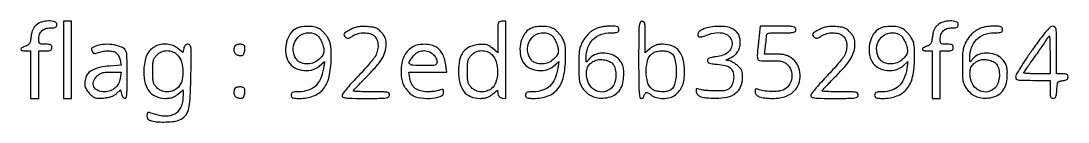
# Model space of a CAD drawing. Extents: x 13 to 1293, y 792 to 853.
# Drawn here: x 13 to 652, y 792 to 853 of the extents above; entities that cross this region are included whole.
import ezdxf

# ---------------------------------------------------------------- set-up
doc = ezdxf.new("R2010")
doc.units = 0

msp = doc.modelspace()

# ---------------------------------------------------------------- linework, layer by layer
for points in [[(22.457386, 850.717004, 0.050119), (21.177981, 849.371649, 0.059339), (20.273878, 847.868781, 0.051342), (19.660967, 846.022059, 0.02641), (19.260148, 843.615666, -0.018122), (18.856612, 840.917909, -0.086361), (18.313866, 839.462823, -0.122922), (17.411015, 838.539017, -0.054259), (15.858525, 837.800837, 0.036594), (13.634048, 836.837751, 0.292847), (13.105133, 835.912466, 0.3509), (13.743299, 835.192761, 0.042631), (16, 835), (19, 835), (19, 820.5), (19, 806), (21.5, 806), (24, 806), (24, 820.5), (24, 835), (28, 835, 0.017388), (30.150836, 835.074821, 0.098846), (31.25, 835.375, 0.184152), (31.804216, 835.978414, 0.094959), (32, 837, 0.094959), (31.804216, 838.021586, 0.184152), (31.25, 838.625, 0.098846), (30.150836, 838.925179, 0.017388), (28, 839, -0.015849), (25.608493, 839.075825, -0.13673), (24.610037, 839.423593, -0.202176), (24.133151, 840.176052, -0.0415), (24, 841.777494, -0.07615), (24.468897, 844.83843, -0.117987), (25.834537, 847.122359, -0.119842), (28.067925, 848.517802, -0.08015), (31.056704, 849, 0.017866), (33.170387, 849.075552, 0.099811), (34.257088, 849.376797, 0.183533), (34.80634, 849.980281, 0.094116), (35, 851, 0.329794), (33.752384, 852.685778, 0.079946), (30.101433, 853.189091, 0.066265), (25.747427, 852.509231, 0.10618)], [(180.762571, 848.434612, 0.124929), (177.373059, 845.304003, 0.08043), (175.200172, 840.385567, 0.075798), (174.608152, 834.723419, 0.087736), (175.801439, 829.440571, 0.140151), (179.03385, 825.407683, 0.107011), (184.260621, 823.17664, 0.102996), (190.116503, 823.264731, 0.120375), (195.087378, 825.726978), (198.328207, 828.453955), (197.6355, 824.122005, -0.061285), (195.855702, 817.955376, -0.102468), (192.785088, 813.539675, -0.110394), (188.396794, 810.914846, -0.07976), (182.75, 810.003738, 0.01268), (180.106672, 809.934611, 0.087141), (178.844217, 809.645204, 0.188929), (178.224446, 809.041042, 0.106574), (178, 808, 0.110969), (178.235175, 806.953403, 0.189839), (178.879015, 806.349362, 0.083342), (180.201566, 806.064697, 0.011427), (183.032119, 806, 0.085699), (191.611864, 807.481424, 0.138395), (197.615915, 811.740644, 0.116527), (201.155491, 819.129406, 0.050849), (202.390553, 830, 0.007732), (202.369128, 835.434059, 0.036905), (202.080541, 838.522097, 0.057533), (201.408205, 840.843601, 0.039872), (200.153457, 843.274244, 0.031612), (199.045908, 844.827456, 0.024505), (197.657908, 846.373308, 0.025066), (196.21443, 847.691407, 0.053214), (194.953117, 848.524244, 0.076966), (191.814542, 849.576959, 0.044105), (187.825251, 849.904161, 0.044159), (183.851412, 849.527206, 0.078738)], [(214.25, 847.951196, 0.014959), (211.36731, 846.375748, 0.122469), (210.303214, 845.336037, 0.278336), (210.292998, 844.347455, 0.086584), (211.296451, 843.16893, 0.116643), (212.073794, 842.783324, 0.108014), (212.964963, 842.771685, 0.07098), (214.073816, 843.168745, 0.024311), (215.546451, 844.039896, -0.081151), (218.80512, 845.49847, -0.06631), (222.598527, 845.98084, -0.069699), (226.180852, 845.457304, -0.116963), (228.811439, 843.961045, -0.120819), (230.37877, 841.570353, -0.079385), (230.975303, 838.317844, -0.072292), (230.53848, 834.73671, -0.070585), (229.099907, 831.39626, -0.03665), (227.855221, 829.655919, -0.005596), (225.08905, 826.406987, -0.006234), (221.72785, 822.64333, -0.005368), (218.103645, 818.769942, 0.007934), (214.615568, 815.003473, 0.011577), (211.674196, 811.567664, 0.007194), (209.340973, 808.62553, 0.16551), (209, 807.623682, 0.308115), (209.597541, 806.746064, 0.066032), (211.48258, 806.277995, 0.024952), (215.199633, 806.048662, 0.002931), (223.5, 806, 0.002322), (232.635485, 806.042421, 0.031956), (235.9375, 806.284483, 0.123223), (237.431338, 806.885087, 0.240299), (238, 808, 0.200111), (237.543078, 809.095955, 0.151374), (236.375, 809.704545, 0.041619), (233.800382, 809.954193, 0.003368), (227, 810, -0.004808), (222.782145, 810.04056, -0.008005), (219.23125, 810.165749, -0.002556), (216.214682, 810.335951, -0.396321), (216, 810.564253, -0.187812), (216.146404, 810.940267, -0.001487), (218.374136, 813.352897, -0.00513), (220.98407, 816.10545, -0.003243), (224.082167, 819.265152, 0.015546), (229.920694, 825.520459, 0.043861), (233.450865, 830.339923, 0.06228), (235.352361, 834.596414, 0.074067), (236, 838.944385, 0.037097), (235.844657, 841.035233, 0.057068), (235.374598, 842.785774, 0.055459), (234.509021, 844.419756, 0.032826), (233.14865, 846.159661, 0.034785), (231.369456, 847.891956, 0.078906), (229.768157, 848.862771, 0.063945), (227.740368, 849.401799, 0.016931), (224.39865, 849.731136, 0.019376), (221.272156, 849.811284, 0.040147), (218.842415, 849.583759, 0.04442), (216.641132, 848.992501, 0.029775)], [(304, 843.411106), (304, 833.822213), (300.796197, 836.518036, 0.031199), (298.845237, 837.961923, 0.078827), (297.235735, 838.675712, 0.067427), (295.337203, 838.915128, 0.018385), (292.311694, 838.775942, 0.084357), (286.827332, 837.369397, 0.126625), (282.978137, 834.311833, 0.109535), (280.7321, 829.406781, 0.052851), (280, 822.5, 0.058915), (280.836788, 815.423052, 0.10895), (283.355863, 810.240403, 0.127556), (287.494526, 807.10996, 0.098779), (293.058133, 806, 0.026208), (295.542399, 806.130305, 0.052257), (297.46607, 806.538767, 0.057491), (299.142568, 807.304607, 0.039057), (300.850139, 808.527354), (303.853729, 811.054708), (304.176864, 808.777354, 0.069652), (304.462595, 807.783806, 0.09067), (304.996036, 807.004001, 0.09122), (305.768064, 806.466642, 0.071382), (306.75, 806.180449), (309, 805.860898), (309, 829.430449), (309, 853), (306.5, 853, 0.110619), (305.048421, 852.674878, 0.222326), (304.31518, 851.791111, 0.060475), (304.042738, 849.773759, 0.003358)], [(323.762571, 848.434612, 0.124929), (320.373059, 845.304003, 0.08043), (318.200172, 840.385567, 0.075798), (317.608152, 834.723419, 0.087736), (318.801439, 829.440571, 0.140151), (322.03385, 825.407683, 0.107011), (327.260621, 823.17664, 0.102996), (333.116503, 823.264731, 0.120375), (338.087378, 825.726978), (341.328207, 828.453955), (340.6355, 824.122005, -0.061285), (338.855702, 817.955376, -0.102468), (335.785088, 813.539675, -0.110394), (331.396794, 810.914846, -0.07976), (325.75, 810.003738, 0.01268), (323.106672, 809.934611, 0.087141), (321.844217, 809.645204, 0.188929), (321.224446, 809.041042, 0.106574), (321, 808, 0.110969), (321.235175, 806.953403, 0.189839), (321.879015, 806.349362, 0.083342), (323.201566, 806.064697, 0.011427), (326.032119, 806, 0.085699), (334.611864, 807.481424, 0.138395), (340.615915, 811.740644, 0.116527), (344.155491, 819.129406, 0.050849), (345.390553, 830, 0.007732), (345.369128, 835.434059, 0.036905), (345.080541, 838.522097, 0.057533), (344.408205, 840.843601, 0.039872), (343.153457, 843.274244, 0.031612), (342.045908, 844.827456, 0.024505), (340.657908, 846.373308, 0.025066), (339.21443, 847.691407, 0.053214), (337.953117, 848.524244, 0.076966), (334.814542, 849.576959, 0.044105), (330.825251, 849.904161, 0.044159), (326.851412, 849.527206, 0.078738)], [(362.502836, 847.703325, 0.041068), (360.690139, 846.470109, 0.030899), (358.910885, 844.841358, 0.030255), (357.303038, 842.960343, 0.034094), (356.002836, 840.969776, 0.033338), (354.64254, 838.108557, 0.05292), (353.916015, 835.497673, 0.034456), (353.584892, 832.086836, 0.006973), (353.5, 826, 0.00613), (353.574914, 819.889799, 0.035785), (353.883189, 816.690438, 0.063344), (354.563562, 814.444246, 0.049774), (355.828838, 812.234911, 0.056272), (358.527704, 809.231206, 0.076951), (361.579248, 807.26328, 0.075889), (365.116591, 806.293083, 0.053048), (369.258507, 806.250817, 0.071831), (373.851831, 807.371034, 0.102135), (377.342155, 809.688794, 0.101521), (379.643303, 813.211139, 0.070252), (380.759884, 817.852868, 0.02525), (380.955417, 822.165874, 0.063332), (380.542686, 825.282099, 0.07735), (379.434852, 827.81321, 0.054664), (377.489395, 830.237878, 0.11637), (373.342269, 832.801663, 0.088189), (368.032629, 833.582859, 0.091705), (362.966366, 832.488494, 0.141978), (359.503101, 829.700965, -0.007812), (358.498646, 828.313551, -0.405542), (358.199811, 828.265943, -0.239753), (358.018254, 828.608296, -0.004247), (358, 830.757257, -0.084339), (359.051542, 836.946946, -0.109534), (362.073562, 841.823775, -0.111182), (366.83324, 844.917644, -0.088967), (372.868034, 846, 0.011039), (375.764598, 846.06396, 0.082046), (377.108504, 846.347429, 0.189945), (377.760966, 846.951646, 0.11256), (378, 848, 0.122191), (377.737601, 849.057695, 0.190314), (377.033306, 849.660993, 0.074871), (375.559947, 849.933241, 0.00903), (372.25, 849.98355, 0.022431), (369.371835, 849.846115, 0.034323), (366.90696, 849.445334, 0.03724), (364.674556, 848.744362, 0.034166)], [(390, 829.5, 0.001812), (390.047797, 816.310229, 0.014125), (390.265957, 810.166667, 0.024114), (390.65338, 806.720815, 0.368039), (391.5, 806, 0.047959), (392.075172, 806.055296, 0.067078), (392.563873, 806.220312, 0.086226), (392.896279, 806.463503, 0.188882), (393.015313, 806.75, -0.073039), (393.079271, 807.131199, -0.021269), (393.286496, 807.690915, -0.020887), (393.576597, 808.308913, -0.020949), (393.916987, 808.899923, -0.10588), (394.50308, 809.49784, -0.199778), (395.155319, 809.623311, -0.099142), (396.042767, 809.246056, -0.016732), (397.536533, 808.149923, 0.100332), (400.794955, 806.508991, 0.065688), (404.975446, 805.939731, 0.06584), (409.148763, 806.474054, 0.102276), (412.385121, 808.088296, 0.06089), (415.003643, 810.721251, 0.072503), (416.731464, 813.76525, 0.061852), (417.692305, 817.560372, 0.031115), (418, 822.5, 0.056564), (417.184557, 829.685107, 0.111322), (414.708397, 834.840795, 0.131066), (410.58595, 837.914453, 0.095294), (404.941867, 839, 0.026337), (402.440871, 838.868171, 0.053217), (400.514314, 838.454202, 0.057981), (398.826041, 837.672097, 0.03748), (397.076725, 836.411106), (394, 833.822213), (394, 843.411106, 0.004092), (393.952049, 849.270698, 0.04735), (393.697856, 851.551388, 0.163547), (393.088073, 852.59248, 0.181123), (392, 853, 0.30734), (390.836465, 852.210196, 0.073428), (390.271277, 849.8125, 0.019955), (390.038556, 844.644071, 0.001273)], [(429.75, 848.341518, 0.045754), (427.52226, 847.168598, 0.114429), (426.254427, 845.852855, 0.209345), (426.096686, 844.610156, 0.184748), (426.893766, 843.565656, 0.16564), (427.450226, 843.438136, 0.026144), (428.574885, 843.614214, 0.026613), (429.927651, 843.975225, 0.020446), (431.361647, 844.506639, -0.06918), (437.109059, 846.021053, -0.10602), (442.219055, 845.550877, -0.143423), (445.680509, 843.243714, -0.176289), (447, 839.61761, -0.104466), (446.340381, 836.494958, -0.114203), (444.483105, 834.020001, -0.094071), (441.397245, 832.285745, -0.051679), (437.154929, 831.331943, 0.014614), (434.563034, 830.94787, 0.062973), (433.078123, 830.485087, 0.125176), (432.291225, 829.852708, 0.162607), (432, 828.9809, 0.174781), (432.319279, 828.095433, 0.133117), (433.168378, 827.49693, 0.058528), (434.82853, 827.104038, 0.010814), (437.962526, 826.809092, -0.03828), (442.748751, 826.091938, -0.110107), (445.762576, 824.656173, -0.143367), (447.423899, 822.339342, -0.084524), (448, 818.955796, -0.040541), (447.865439, 817.298964, -0.035432), (447.464049, 815.60687, -0.03669), (446.85304, 814.064093, -0.057542), (446.089552, 812.860784, -0.063794), (444.772511, 811.601385, -0.093357), (443.331595, 810.906339, -0.055448), (441.226445, 810.582829, -0.010516), (437.339552, 810.502479, -0.011392), (434.51297, 810.567913, -0.011196), (431.675866, 810.762045, -0.011136), (429.198286, 811.043163, -0.041226), (427.663394, 811.382624, 0.015301), (425.965106, 811.851663, 0.194364), (425.32249, 811.757776, 0.273316), (425.049754, 811.268101, 0.029384), (425.163394, 809.921139, 0.159998), (426.040851, 808.151109, 0.119869), (427.902688, 806.997625, 0.060975), (431.200196, 806.348852, 0.014193), (436.848871, 806.09968, 0.054165), (444.050376, 806.767909, 0.112372), (449.166144, 809.080481, 0.133442), (452.237007, 813.060867, 0.092995), (453.405575, 818.643407, 0.026235), (453.324846, 821.19977, 0.079919), (452.90724, 822.880553, 0.081636), (451.989172, 824.325752, 0.028168), (450.234223, 826.081497, 0.029151), (448.81975, 827.204465, 0.028351), (447.271466, 828.166652, 0.029557), (445.815991, 828.852326, 0.086381), (444.734223, 829.081574, -0.020013), (443.576522, 829.17033, -0.553563), (443.468692, 829.39754, -0.143377), (443.854165, 829.734227, -0.00507), (445.673417, 830.553193, 0.061536), (448.38081, 832.160558, 0.078028), (450.374299, 834.273279, 0.08033), (451.584902, 836.842659, 0.070115), (452, 839.788248, 0.047897), (451.71428, 842.764034, 0.082279), (450.848994, 845.093692, 0.086231), (449.313506, 846.94712, 0.057477), (447.020016, 848.48965, 0.084918), (443.591252, 849.57974, 0.036758), (438.796933, 849.891359, 0.036499), (433.819115, 849.484547, 0.059739)], [(463.549362, 844.25, -0.000249), (463.288672, 841.741051, -0.000182), (462.996594, 838.953406, -0.000184), (462.717788, 836.311075, -0.000405), (462.5025, 834.293508, 0.022339), (462.387623, 832.456264, 0.043036), (462.488093, 830.986342, 0.056635), (462.782031, 829.913475, 0.159774), (463.275094, 829.325029, 0.111922), (464.091769, 829.042027, 0.012677), (466.053918, 828.874229, 0.01484), (468.430458, 828.802245, 0.011555), (471.01484, 828.860417, -0.013119), (474.524251, 828.928434, -0.045744), (476.776977, 828.706317, -0.065631), (478.493292, 828.136061, -0.053717), (480.13373, 827.109448, -0.139815), (482.856585, 823.346998, -0.11938), (483.400505, 818.466335, -0.120461), (481.652581, 813.911433, -0.143961), (478.087093, 811.036075, -0.079521), (475.131343, 810.331551, -0.026788), (470.688177, 810.23503, -0.027284), (466.144164, 810.628603, -0.058641), (462.75, 811.524626, 0.056318), (461.89554, 811.754432, 0.213025), (461.374388, 811.610445, 0.182081), (461.082258, 811.101697, 0.040278), (461, 810.082238, 0.19103), (461.704727, 808.305007, 0.112489), (463.628072, 807.01238, 0.067013), (466.887964, 806.235769, 0.025017), (471.597218, 806, 0.036823), (476.168844, 806.337142, 0.054091), (480.064579, 807.353925, 0.061637), (483.252665, 809.040104, 0.073799), (485.719177, 811.370121, 0.104612), (488.104495, 816.208259, 0.096312), (488.423753, 821.749285, 0.098161), (486.651746, 826.919707, 0.113634), (483.102117, 830.713443, 0.040533), (481.092209, 831.841158, 0.050791), (479.070358, 832.530965, 0.04077), (476.622389, 832.890437, 0.016079), (473.216193, 833), (466.728152, 833), (467.364076, 837.639571, 0.004812), (467.607514, 839.552282, 0.004862), (467.813197, 841.462769, 0.004744), (467.960311, 843.129523, 0.019639), (468, 844.139571, -0.198137), (468.408261, 845.129376, -0.147184), (469.459399, 845.698321, -0.046193), (471.69868, 845.949095, -0.004801), (477, 846, 0.004487), (482.467166, 846.049067, 0.050222), (484.625, 846.305556, 0.168559), (485.613791, 846.915397, 0.17273), (486, 848, 0.199182), (485.545538, 849.095562, 0.151992), (484.383995, 849.704246, 0.041879), (481.824352, 849.954098, 0.003399), (475.071956, 850), (464.143913, 850)], [(500.25, 847.951196, 0.014959), (497.36731, 846.375748, 0.122469), (496.303214, 845.336037, 0.278336), (496.292998, 844.347455, 0.086584), (497.296451, 843.16893, 0.116643), (498.073794, 842.783324, 0.108014), (498.964963, 842.771685, 0.07098), (500.073816, 843.168745, 0.024311), (501.546451, 844.039896, -0.081151), (504.80512, 845.49847, -0.06631), (508.598527, 845.98084, -0.069699), (512.180852, 845.457304, -0.116963), (514.811439, 843.961045, -0.120819), (516.37877, 841.570353, -0.079385), (516.975303, 838.317844, -0.072292), (516.53848, 834.73671, -0.070585), (515.099907, 831.39626, -0.03665), (513.855221, 829.655919, -0.005596), (511.08905, 826.406987, -0.006234), (507.72785, 822.64333, -0.005368), (504.103645, 818.769942, 0.007934), (500.615568, 815.003473, 0.011577), (497.674196, 811.567664, 0.007194), (495.340973, 808.62553, 0.16551), (495, 807.623682, 0.308115), (495.597541, 806.746064, 0.066032), (497.48258, 806.277995, 0.024952), (501.199633, 806.048662, 0.002931), (509.5, 806, 0.002322), (518.635485, 806.042421, 0.031956), (521.9375, 806.284483, 0.123223), (523.431338, 806.885087, 0.240299), (524, 808, 0.200111), (523.543078, 809.095955, 0.151374), (522.375, 809.704545, 0.041619), (519.800382, 809.954193, 0.003368), (513, 810, -0.004808), (508.782145, 810.04056, -0.008005), (505.23125, 810.165749, -0.002556), (502.214682, 810.335951, -0.396321), (502, 810.564253, -0.187812), (502.146404, 810.940267, -0.001487), (504.374136, 813.352897, -0.00513), (506.98407, 816.10545, -0.003243), (510.082167, 819.265152, 0.015546), (515.920694, 825.520459, 0.043861), (519.450865, 830.339923, 0.06228), (521.352361, 834.596414, 0.074067), (522, 838.944385, 0.037097), (521.844657, 841.035233, 0.057068), (521.374598, 842.785774, 0.055459), (520.509021, 844.419756, 0.032826), (519.14865, 846.159661, 0.034785), (517.369456, 847.891956, 0.078906), (515.768157, 848.862771, 0.063945), (513.740368, 849.401799, 0.016931), (510.39865, 849.731136, 0.019376), (507.272156, 849.811284, 0.040147), (504.842415, 849.583759, 0.04442), (502.641132, 848.992501, 0.029775)], [(536.762571, 848.434612, 0.124929), (533.373059, 845.304003, 0.08043), (531.200172, 840.385567, 0.075798), (530.608152, 834.723419, 0.087736), (531.801439, 829.440571, 0.140151), (535.03385, 825.407683, 0.107011), (540.260621, 823.17664, 0.102996), (546.116503, 823.264731, 0.120375), (551.087378, 825.726978), (554.328207, 828.453955), (553.6355, 824.122005, -0.061285), (551.855702, 817.955376, -0.102468), (548.785088, 813.539675, -0.110394), (544.396794, 810.914846, -0.07976), (538.75, 810.003738, 0.01268), (536.106672, 809.934611, 0.087141), (534.844217, 809.645204, 0.188929), (534.224446, 809.041042, 0.106574), (534, 808, 0.110969), (534.235175, 806.953403, 0.189839), (534.879015, 806.349362, 0.083342), (536.201566, 806.064697, 0.011427), (539.032119, 806, 0.085699), (547.611864, 807.481424, 0.138395), (553.615915, 811.740644, 0.116527), (557.155491, 819.129406, 0.050849), (558.390553, 830, 0.007732), (558.369128, 835.434059, 0.036905), (558.080541, 838.522097, 0.057533), (557.408205, 840.843601, 0.039872), (556.153457, 843.274244, 0.031612), (555.045908, 844.827456, 0.024505), (553.657908, 846.373308, 0.025066), (552.21443, 847.691407, 0.053214), (550.953117, 848.524244, 0.076966), (547.814542, 849.576959, 0.044105), (543.825251, 849.904161, 0.044159), (539.851412, 849.527206, 0.078738)], [(572.457386, 850.717004, 0.050119), (571.177981, 849.371649, 0.059339), (570.273878, 847.868781, 0.051342), (569.660967, 846.022059, 0.02641), (569.260148, 843.615666, -0.018122), (568.856612, 840.917909, -0.086361), (568.313866, 839.462823, -0.122922), (567.411015, 838.539017, -0.054259), (565.858525, 837.800837, 0.036594), (563.634048, 836.837751, 0.292847), (563.105133, 835.912466, 0.3509), (563.743299, 835.192761, 0.042631), (566, 835), (569, 835), (569, 820.5), (569, 806), (571.5, 806), (574, 806), (574, 820.5), (574, 835), (578, 835, 0.017388), (580.150836, 835.074821, 0.098846), (581.25, 835.375, 0.184152), (581.804216, 835.978414, 0.094959), (582, 837, 0.094959), (581.804216, 838.021586, 0.184152), (581.25, 838.625, 0.098846), (580.150836, 838.925179, 0.017388), (578, 839, -0.015849), (575.608493, 839.075825, -0.13673), (574.610037, 839.423593, -0.202176), (574.133151, 840.176052, -0.0415), (574, 841.777494, -0.07615), (574.468897, 844.83843, -0.117987), (575.834537, 847.122359, -0.119842), (578.067925, 848.517802, -0.08015), (581.056704, 849, 0.017866), (583.170387, 849.075552, 0.099811), (584.257088, 849.376797, 0.183533), (584.80634, 849.980281, 0.094116), (585, 851, 0.329794), (583.752384, 852.685778, 0.079946), (580.101433, 853.189091, 0.066265), (575.747427, 852.509231, 0.10618)], [(596.502836, 847.703325, 0.041068), (594.690139, 846.470109, 0.030899), (592.910885, 844.841358, 0.030255), (591.303038, 842.960343, 0.034094), (590.002836, 840.969776, 0.033338), (588.64254, 838.108557, 0.05292), (587.916015, 835.497673, 0.034456), (587.584892, 832.086836, 0.006973), (587.5, 826, 0.00613), (587.574914, 819.889799, 0.035785), (587.883189, 816.690438, 0.063344), (588.563562, 814.444246, 0.049774), (589.828838, 812.234911, 0.056272), (592.527704, 809.231206, 0.076951), (595.579248, 807.26328, 0.075889), (599.116591, 806.293083, 0.053048), (603.258507, 806.250817, 0.071831), (607.851831, 807.371034, 0.102135), (611.342155, 809.688794, 0.101521), (613.643303, 813.211139, 0.070252), (614.759884, 817.852868, 0.02525), (614.955417, 822.165874, 0.063332), (614.542686, 825.282099, 0.07735), (613.434852, 827.81321, 0.054664), (611.489395, 830.237878, 0.11637), (607.342269, 832.801663, 0.088189), (602.032629, 833.582859, 0.091705), (596.966366, 832.488494, 0.141978), (593.503101, 829.700965, -0.007812), (592.498646, 828.313551, -0.405542), (592.199811, 828.265943, -0.239753), (592.018254, 828.608296, -0.004247), (592, 830.757257, -0.084339), (593.051542, 836.946946, -0.109534), (596.073562, 841.823775, -0.111182), (600.83324, 844.917644, -0.088967), (606.868034, 846, 0.011039), (609.764598, 846.06396, 0.082046), (611.108504, 846.347429, 0.189945), (611.760966, 846.951646, 0.11256), (612, 848, 0.122191), (611.737601, 849.057695, 0.190314), (611.033306, 849.660993, 0.074871), (609.559947, 849.933241, 0.00903), (606.25, 849.98355, 0.022431), (603.371835, 849.846115, 0.034323), (600.90696, 849.445334, 0.03724), (598.674556, 848.744362, 0.034166)], [(630.214558, 835.609567, 0.006439), (626.30098, 829.942829, 0.009302), (623.000526, 824.826639, 0.005569), (620.37114, 820.471646, 0.133801), (620, 819.109567, 0.174775), (620.421256, 817.941243, 0.171763), (621.494331, 817.300228, 0.046187), (623.892849, 817.045116, 0.003414), (630.5, 817), (641, 817), (641, 811.5, 0.009966), (641.061926, 808.39338, 0.075265), (641.338534, 806.955946, 0.184445), (641.930739, 806.26015, 0.125874), (642.94774, 806, 0.126897), (643.958802, 806.2608, 0.166775), (644.593761, 806.962654, 0.075035), (644.963657, 808.38105, 0.011952), (645.19774, 811.25, -0.010613), (645.460736, 814.583324, -0.117611), (645.895904, 815.836971, -0.191512), (646.779578, 816.473318, -0.037402), (648.75, 816.813358, 0.029992), (650.325764, 817.061331, 0.097682), (651.290008, 817.481338, 0.143886), (651.81387, 818.129892, 0.098727), (652, 819.063358, 0.094654), (651.816881, 820.021997, 0.173694), (651.298187, 820.611668, 0.103967), (650.301723, 820.917951, 0.022758), (648.5, 821), (645, 821), (645, 835.5, 0.002017), (644.961193, 845.12205, 0.037083), (644.710596, 848.163874, 0.165244), (644.019298, 849.479317, 0.192167), (642.714558, 850, 0.183733), (641.114346, 849.391434, 0.032201), (638.808357, 847.058509, 0.020141), (635.532264, 842.96502, 0.004344)], [(193.1504, 844.919509, -0.116336), (194.790528, 843.472194, -0.04082), (196.401666, 840.750842, -0.04087), (197.606048, 837.657187, -0.072517), (198, 834.955196, -0.147336), (197.202557, 832.307745, -0.072113), (194.832957, 829.655172, -0.069308), (191.669042, 827.674588, -0.105619), (188.511182, 827, -0.041602), (185.334475, 827.264775, -0.090544), (183.042207, 828.093497, -0.101279), (181.350054, 829.605931, -0.061792), (180.022733, 831.945118, -0.14536), (179.388236, 838.023952, -0.152817), (182.202656, 843.326171, -0.160045), (187.416881, 845.92339, -0.160386)], [(336.1504, 844.919509, -0.116336), (337.790528, 843.472194, -0.04082), (339.401666, 840.750842, -0.04087), (340.606048, 837.657187, -0.072517), (341, 834.955196, -0.147336), (340.202557, 832.307745, -0.072113), (337.832957, 829.655172, -0.069308), (334.669042, 827.674588, -0.105619), (331.511182, 827, -0.041602), (328.334475, 827.264775, -0.090544), (326.042207, 828.093497, -0.101279), (324.350054, 829.605931, -0.061792), (323.022733, 831.945118, -0.14536), (322.388236, 838.023952, -0.152817), (325.202656, 843.326171, -0.160045), (330.416881, 845.92339, -0.160386)], [(549.1504, 844.919509, -0.116336), (550.790528, 843.472194, -0.04082), (552.401666, 840.750842, -0.04087), (553.606048, 837.657187, -0.072517), (554, 834.955196, -0.147336), (553.202557, 832.307745, -0.072113), (550.832957, 829.655172, -0.069308), (547.669042, 827.674588, -0.105619), (544.511182, 827, -0.041602), (541.334475, 827.264775, -0.090544), (539.042207, 828.093497, -0.101279), (537.350054, 829.605931, -0.061792), (536.022733, 831.945118, -0.14536), (535.388236, 838.023952, -0.152817), (538.202656, 843.326171, -0.160045), (543.416881, 845.92339, -0.160386)], [(641, 832.5), (641, 821), (633, 821, -0.006272), (629.932522, 821.038478, -0.010428), (627.35, 821.157207, -0.0043), (625.198029, 821.319769, -0.38982), (625, 821.535172, -0.150474), (625.115488, 821.910229, -0.001245), (626.868497, 824.473118, -0.004294), (628.922669, 827.406051, -0.002734), (631.36084, 830.785172, 0.003206), (633.882409, 834.286843, 0.003897), (636.198146, 837.600957, 0.003294), (638.10524, 840.415619, 0.026976), (638.896023, 841.75, -0.015157), (639.379719, 842.612001, -0.021991), (639.861944, 843.339062, -0.018653), (640.294666, 843.888734, -0.2201), (640.535184, 844, -0.400577), (640.723977, 843.819839, -0.001596), (640.86346, 840.621875, -0.006311), (640.966592, 836.909618, -0.003788)], [(58.75, 837.837719, 0.024126), (56.917052, 837.066168, 0.161676), (56.215296, 836.389441, 0.218038), (56.169962, 835.544785, 0.047444), (56.848281, 834.211246, 0.107174), (57.392015, 833.6604, 0.127701), (58.082067, 833.428398, 0.08308), (59.028265, 833.519006, 0.025524), (60.398068, 833.961246, -0.051602), (63.306643, 834.735639, -0.044148), (66.471101, 834.953878, -0.046528), (69.339412, 834.630197, -0.109178), (71.295399, 833.75, -0.076884), (71.982465, 833.05127, -0.034881), (72.658811, 831.95743, -0.033488), (73.224686, 830.680337, -0.039103), (73.580938, 829.402952), (74.188819, 826.305904), (67.169423, 825.717423, 0.027833), (61.675539, 824.947184, 0.056082), (57.511176, 823.627038, 0.075328), (54.614453, 821.772754, 0.122532), (52.957039, 819.387004, 0.051438), (52.131877, 816.291812, 0.08832), (52.180952, 813.629948, 0.090835), (53.139786, 811.199693, 0.057171), (55.043315, 808.802839, 0.028138), (56.969796, 807.08179, 0.094616), (58.459621, 806.298192, 0.078875), (60.277618, 806.045499, 0.015857), (63.551005, 806.212672, 0.022074), (66.206907, 806.551469, 0.040866), (68.310873, 807.094767, 0.049065), (70.017335, 807.882437, 0.055982), (71.456871, 808.959482), (73.898361, 811.253143), (74.557589, 808.626572, 0.046956), (74.912771, 807.621679, 0.057396), (75.431948, 806.771555, 0.067874), (76.027327, 806.191531, 0.160558), (76.608408, 806, 0.338481), (77.331062, 806.55251, 0.04051), (77.724073, 808.660587, 0.021981), (77.945775, 812.389536, 0.003857), (78, 819.418213, 0.004297), (77.954808, 824.676363, 0.006025), (77.817528, 829.37034, 0.003732), (77.625563, 833.304944, 0.077704), (77.378819, 834.455198, 0.19561), (75.011686, 836.982171, 0.063105), (70.022863, 838.556393, 0.058246), (64.100716, 838.93151, 0.074406)], [(95.096399, 837.735258, 0.074889), (92.241983, 835.679226, 0.078454), (90.172763, 832.902894, 0.067178), (88.842231, 829.255034, 0.038019), (88.18651, 824.588145, 0.055946), (88.570791, 816.619506, 0.111349), (90.912261, 810.786845, 0.136631), (95.132521, 807.2632, 0.106425), (101, 806, 0.025707), (103.537778, 806.130565, 0.053301), (105.475855, 806.54225, 0.058476), (107.16726, 807.323352, 0.037532), (108.923275, 808.588894), (112, 811.177787), (112, 807.738117, -0.04519), (111.659279, 803.975973, -0.060404), (110.642817, 800.705105, -0.069429), (109.034321, 798.142927, -0.098898), (106.941243, 796.469615, -0.052444), (104.297747, 795.436819, -0.065637), (101.691364, 795.078608, -0.052888), (98.666631, 795.382653, -0.021622), (94.658931, 796.402132, 0.005928), (91.563394, 797.293867, 0.119601), (90.591659, 797.323563, 0.305388), (90.126812, 796.844646, 0.044456), (90, 795.421184, 0.066254), (90.154574, 794.259778, 0.115846), (90.613496, 793.410245, 0.103018), (91.44678, 792.790437, 0.044996), (92.75, 792.323147, 0.04729), (96.703041, 791.685844, 0.024661), (101.697904, 791.605812, 0.024316), (106.518421, 792.001555, 0.067264), (109.797158, 792.890854, 0.110297), (113.356207, 795.425746, 0.11963), (115.370421, 799.165286, 0.052421), (116.369039, 805.719732, 0.006958), (116.825641, 819.75, 0.001492), (117.022385, 832.33429, 0.025376), (116.864707, 836.471677, 0.107685), (116.2872, 838.316505, 0.269471), (115.111076, 839, 0.085411), (114.170201, 838.838096, 0.10179), (113.400969, 838.373119, 0.090464), (112.814722, 837.591906, 0.054413), (112.411126, 836.50192), (111.784148, 834.00384), (108.815349, 836.50192, 0.08931), (105.922455, 838.163507, 0.063473), (102.261443, 838.968492, 0.062415), (98.445925, 838.834857, 0.078924)], [(143.384042, 837.558413, 0.083046), (142.984881, 835.596297, 0.131065), (143.366993, 833.931836, 0.140955), (144.496022, 832.759002, 0.10266), (146.223672, 832.186943, 0.041669), (147.633074, 832.142019, 0.133333), (148.518855, 832.432149, 0.139457), (149.113228, 833.120815, 0.047287), (149.559265, 834.380108, 0.031162), (149.751833, 835.417145, 0.032028), (149.811646, 836.460572, 0.033811), (149.744141, 837.36658, 0.103267), (149.535126, 837.943165, 0.19771), (148.37258, 838.785173, 0.074869), (146.336486, 838.962743, 0.075703), (144.361722, 838.534429, 0.21306)], [(251.551396, 837.04314, 0.071163), (248.732423, 834.546197, 0.069553), (246.70066, 831.340731, 0.062469), (245.474315, 827.394116, 0.042343), (245.041916, 822.70034, 0.034644), (245.310813, 818.371213, 0.061326), (246.207797, 814.913124, 0.06542), (247.865906, 811.927462, 0.045471), (250.437292, 809.045336, 0.139448), (255.270556, 806.563823, 0.060376), (262.544703, 806.005422, 0.066515), (268.956524, 807.151161, 0.326164), (271, 809.950498, 0.046653), (270.901438, 811.00453, 0.256473), (270.551269, 811.430017, 0.167954), (269.881363, 811.461707, 0.01945), (268.4349, 810.975249, -0.042869), (267.11691, 810.599626, -0.015423), (265.190052, 810.286479, -0.015167), (263.046811, 810.071583, -0.017402), (260.990664, 810, -0.063906), (256.870031, 810.528824, -0.101237), (253.686917, 812.094268, -0.108108), (251.511744, 814.694797, -0.080999), (250.335397, 818.25), (249.738315, 822), (261.380975, 822), (273.023635, 822), (272.37274, 826.25, 0.033227), (271.481139, 830.267307, 0.057314), (270.151271, 833.418601, 0.06822), (268.345438, 835.793741, 0.076965), (266.032733, 837.483073, 0.07467), (262.632269, 838.640931, 0.052421), (258.593106, 838.941907, 0.053104), (254.651853, 838.400647, 0.085261)], [(108.479181, 832.611728, -0.127534), (111.082876, 828.185192, -0.071701), (111.926587, 821.966139, -0.0732), (110.98534, 815.920687, -0.152078), (108.308014, 812.027644, -0.090566), (105.284512, 810.430919, -0.087688), (101.856591, 809.981682, -0.09019), (98.564131, 810.733555, -0.103417), (95.924314, 812.580564, -0.051417), (94.632518, 814.274748, -0.077405), (93.920492, 815.986446, -0.049525), (93.586848, 818.341548, -0.010441), (93.5, 822.5, -0.010441), (93.586848, 826.658452, -0.049525), (93.920492, 829.013554, -0.077405), (94.632518, 830.725252, -0.051417), (95.924314, 832.419436, -0.104646), (98.725073, 834.368922, -0.096353), (102.160839, 835.091995, -0.096327), (105.617905, 834.474525, -0.104525)], [(264.685549, 832.825686, -0.046799), (265.571256, 831.822085, -0.038647), (266.32013, 830.606906, -0.040183), (266.8339, 829.373601, -0.078761), (267, 828.325686, -0.118278), (266.684078, 827.00886, -0.211261), (265.836291, 826.318403, -0.062554), (263.93764, 826.046719, -0.004296), (258.5, 826, -0.011955), (252.225762, 826.150042, -0.18678), (250.297591, 827.004465, -0.351518), (250.127089, 828.5724, -0.032955), (252.588894, 831.923275, -0.094266), (255.296151, 834.12741, -0.105609), (258.517723, 835.070903, -0.107408), (261.800555, 834.609843, -0.100501)], [(300.430447, 832.660462, -0.129046), (303.007421, 828.249382, -0.069973), (303.841863, 821.980614, -0.071332), (302.921428, 815.882493, -0.154218), (300.277914, 812.003967, -0.091408), (297.271116, 810.422482, -0.087356), (293.848673, 809.983293, -0.089656), (290.557879, 810.738119, -0.103441), (287.924314, 812.580564, -0.051417), (286.632518, 814.274748, -0.077405), (285.920492, 815.986446, -0.049525), (285.586848, 818.341548, -0.010441), (285.5, 822.5, -0.010441), (285.586848, 826.658452, -0.049525), (285.920492, 829.013554, -0.077405), (286.632518, 830.725252, -0.051417), (287.924314, 832.419436, -0.104732), (290.712924, 834.359762, -0.095269), (294.146382, 835.088834, -0.095584), (297.595773, 834.49204, -0.10627)], [(408.455198, 834.378819, -0.238303), (411.876431, 830.605571, -0.067258), (412.971721, 822.5, -0.067258), (411.876431, 814.394429, -0.238303), (408.455198, 810.621181, -0.071983), (405.908604, 810.044517, -0.047448), (402.901176, 810.092195, -0.048294), (400.056118, 810.690241, -0.094519), (398.022675, 811.780555, -0.162512), (395.45828, 815.799648, -0.061425), (394.630035, 822.497866, -0.061429), (395.453793, 829.195814, -0.162678), (398.015589, 833.213706, -0.094304), (400.052614, 834.307063, -0.048391), (402.898598, 834.907271, -0.047542), (405.906626, 834.955805, -0.072006)], [(374.25, 826.91963, -0.119037), (375.744566, 823.811703, -0.065079), (376.089939, 819.573326, -0.065115), (375.334599, 815.391925, -0.119726), (373.545455, 812.454545, -0.145539), (369.069339, 810.030409, -0.158554), (364.162194, 810.558432, -0.14446), (360.178249, 813.973171, -0.116271), (358.268808, 819.307498, -0.054216), (358.255411, 822.729234, -0.096844), (359.077161, 825.409472, -0.102341), (360.806857, 827.485877, -0.066096), (363.5, 829.101208, -0.095593), (366.120355, 829.680742, -0.05688), (369.315046, 829.403447, -0.057645), (372.294348, 828.431384, -0.114256)], [(608.25, 826.91963, -0.119037), (609.744566, 823.811703, -0.065079), (610.089939, 819.573326, -0.065115), (609.334599, 815.391925, -0.119726), (607.545455, 812.454545, -0.145539), (603.069339, 810.030409, -0.158554), (598.162194, 810.558432, -0.14446), (594.178249, 813.973171, -0.116271), (592.268808, 819.307498, -0.054216), (592.255411, 822.729234, -0.096844), (593.077161, 825.409472, -0.102341), (594.806857, 827.485877, -0.066096), (597.5, 829.101208, -0.095593), (600.120355, 829.680742, -0.05688), (603.315046, 829.403447, -0.057645), (606.294348, 828.431384, -0.114256)], [(73.664603, 818.25, -0.081964), (72.55982, 814.932419, -0.091504), (70.47522, 812.287745, -0.092964), (67.614326, 810.590754, -0.08772), (64.272977, 810, -0.095508), (60.100422, 810.804365, -0.182602), (57.620247, 813.078566, -0.201423), (57.398717, 816.240645, -0.114956), (59.454545, 819.545455, -0.049501), (61.016835, 820.825643, -0.077776), (62.589451, 821.551293, -0.05508), (64.674257, 821.90279, -0.014246), (68.085388, 822), (74.261685, 822)], [(143.384042, 811.558413, 0.083046), (142.984881, 809.596297, 0.131065), (143.366993, 807.931836, 0.140955), (144.496022, 806.759002, 0.10266), (146.223672, 806.186943, 0.041669), (147.633074, 806.142019, 0.133333), (148.518855, 806.432149, 0.139457), (149.113228, 807.120815, 0.047287), (149.559265, 808.380108, 0.031162), (149.751833, 809.417145, 0.032028), (149.811646, 810.460572, 0.033811), (149.744141, 811.36658, 0.103267), (149.535126, 811.943165, 0.19771), (148.37258, 812.785173, 0.074869), (146.336486, 812.962743, 0.075703), (144.361722, 812.534429, 0.21306)]]:
    msp.add_lwpolyline(points, format="xyb", close=True)
msp.add_lwpolyline([(39, 829.5), (39, 806), (41.5, 806), (44, 806), (44, 829.5), (44, 853), (41.5, 853), (39, 853)], close=True)

doc.saveas('drawing.dxf')
